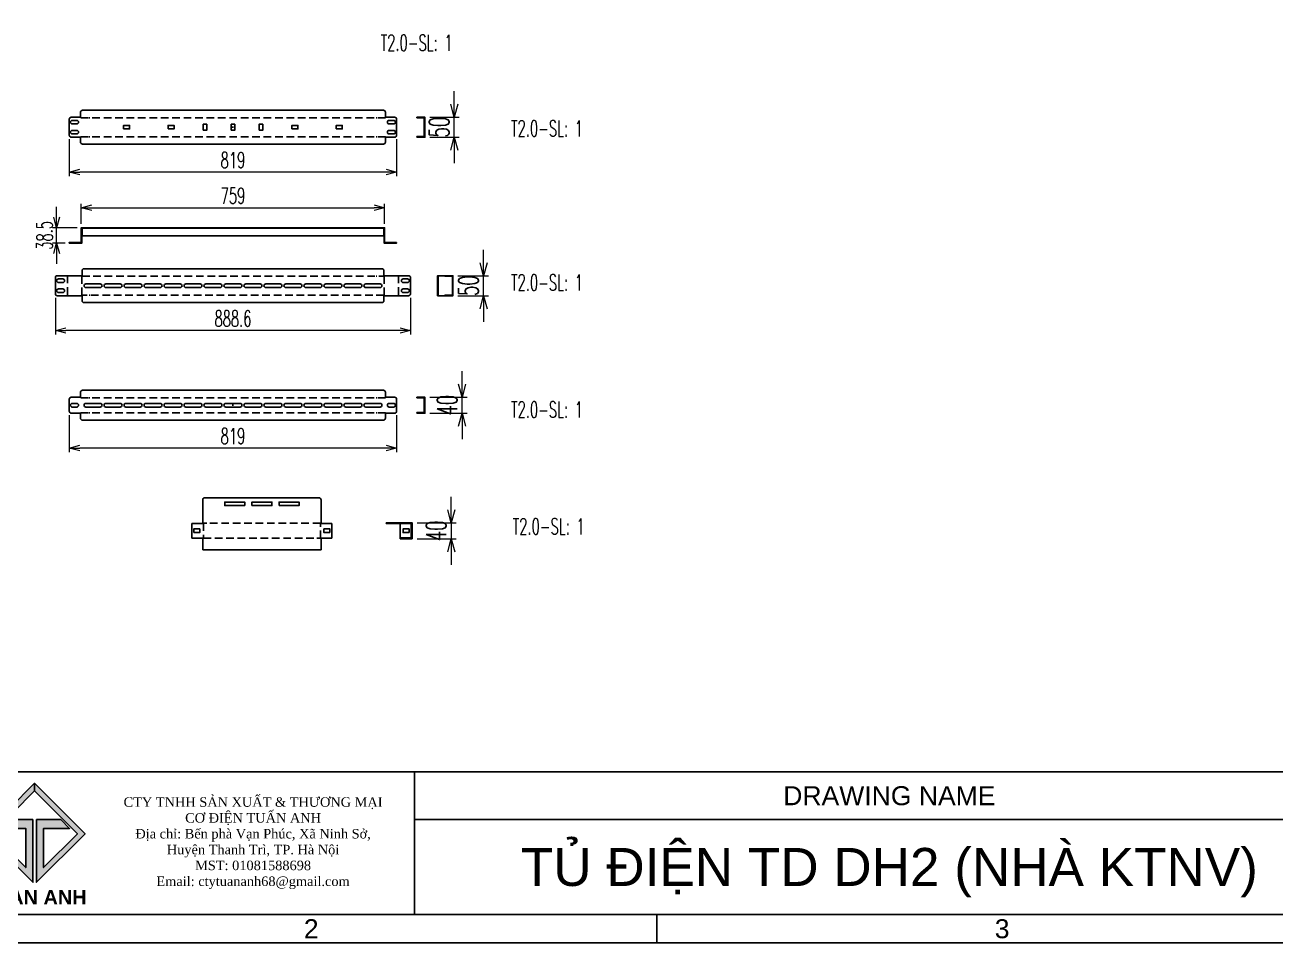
# Model space of a CAD drawing. Header units: millimetres. Extents: x 173893 to 258446, y -176540 to -123824.
# Drawn here: x 221096 to 224223, y -176540 to -174245 of the extents above; entities that cross this region are included whole.
import ezdxf
from ezdxf.enums import TextEntityAlignment as Align

# ---------------------------------------------------------------- set-up
doc = ezdxf.new("R2010")
doc.units = ezdxf.units.MM
doc.header["$LTSCALE"] = 3
doc.linetypes.add('HIDDEN', pattern=[9.525, 6.35, -3.175])
for name, color, linetype in [('@.DM. NÉT CHÍNH', 7, 'Continuous'), ('@.HIDDEN', 8, 'HIDDEN'), ('@.TEXT', 7, 'Continuous'), ('@.VISIBLE', 7, 'Continuous'), ('dim', 7, 'Continuous'), ('S-DIM', 7, 'Continuous')]:
    doc.layers.add(name, color=color, linetype=linetype)
doc.styles.add('Ann_w01', font='romans.shx', dxfattribs={"width": 0.6, "bigfont": 'chineset.shx'})
doc.styles.add('Arial', font='arial.ttf')
doc.dimstyles.new('Dim 01_SC20', dxfattribs={"dimscale": 20, "dimtxt": 2, "dimasz": 1.3, "dimexe": 0.5, "dimexo": 0.5, "dimgap": 0.5, "dimtad": 1, "dimdec": 1, "dimzin": 12, "dimdsep": 46, "dimtxsty": 'Ann_w01', "dimblk": 'OPEN30', "dimcen": 1.5, "dimclrd": 6, "dimclre": 6, "dimclrt": 3, "dimadec": 1, "dimazin": 3, "dimtm": 1e-09, "dimtfac": 1, "dimtdec": 1, "dimtix": 1, "dimtmove": 0, "dimatfit": 3, "dimldrblk": 'OPEN30', "dimfxl": 1, "dimtolj": 1, "dimlwd": 0, "dimlwe": 0, "dimarcsym": 0})
doc.dimstyles.new('Dim 01_SC25', dxfattribs={"dimscale": 25, "dimtxt": 2, "dimasz": 1.3, "dimexe": 0.5, "dimexo": 0.5, "dimgap": 0.5, "dimtad": 1, "dimdec": 1, "dimzin": 12, "dimdsep": 46, "dimtxsty": 'Ann_w01', "dimblk": 'OPEN30', "dimcen": 1.5, "dimclrd": 6, "dimclre": 6, "dimclrt": 3, "dimadec": 1, "dimazin": 3, "dimtm": 1e-09, "dimtfac": 1, "dimtdec": 1, "dimtix": 1, "dimtmove": 0, "dimatfit": 3, "dimldrblk": 'OPEN30', "dimfxl": 1, "dimtolj": 1, "dimlwd": 0, "dimlwe": 0, "dimarcsym": 0})

# ---------------------------------------------------------------- blocks, each defined once
blk = doc.blocks.new('A$C4dbb82d6')
at = {"layer": '@.VISIBLE'}
h = blk.add_hatch(color=30, dxfattribs=at)
h.dxf.hatch_style = 1
h.paths.add_polyline_path([(0.214, 4.973), (3.625, 1.562), (3.625, 5.973), (1.922, 5.973), (1.297, 5.348), (3.125, 5.348), (3.125, 2.593), (0.745, 4.973), (3.75, 7.978), (3.75, 8.509)])
h = blk.add_hatch(color=150, dxfattribs=at)
h.dxf.hatch_style = 1
h.paths.add_polyline_path([(6.755, 4.973), (4.375, 2.593), (4.375, 5.348), (6.203, 5.348), (5.578, 5.973), (3.875, 5.973), (3.875, 1.562), (7.286, 4.973), (3.75, 8.509), (3.75, 7.978)])
at = {"layer": '@.VISIBLE', "color": 30}
blk.add_lwpolyline([(3.625, 5.973), (3.625, 1.562), (0.214, 4.973), (3.75, 8.509), (3.75, 7.978), (0.745, 4.973), (3.125, 2.593), (3.125, 5.348), (1.297, 5.348), (1.922, 5.973)], close=True, dxfattribs=at)
at = {"layer": '@.VISIBLE', "color": 150}
blk.add_lwpolyline([(3.875, 5.973), (3.875, 1.562), (7.286, 4.973), (3.75, 8.509), (3.75, 7.978), (6.755, 4.973), (4.375, 2.593), (4.375, 5.348), (6.203, 5.348), (5.578, 5.973)], close=True, dxfattribs=at)
at = {"layer": '@.VISIBLE', "color": 30, "insert": (3.75, 0.509), "char_height": 1, "attachment_point": 5, "style": 'Ann_w01'}
blk.add_mtext_dynamic_manual_height_columns('{\\fArial|b1|i0|c0|p34;\\W1;TUAN ANH}', width=7.5, gutter_width=49.599, heights=[0], dxfattribs=at)
blk = doc.blocks.new('KHUNG BAN VE (Made by Tung)')
at = {"layer": '@.VISIBLE', "color": 8}
for p, q in [((123, 18), (123, 3)), ((123, 13), (294, 13)), ((148.5, 3), (148.5, 0))]:
    blk.add_line(p, q, dxfattribs=at)
for points in [[(0, 0), (297, 0), (297, 210), (0, 210)], [(3, 3), (294, 3), (294, 207), (3, 207)], [(3, 18), (294, 18), (294, 3), (3, 3)]]:
    blk.add_lwpolyline(points, close=True, dxfattribs=at)
at = {"xscale": 1.5, "yscale": 1.5, "zscale": 1.5}
blk.add_blockref('A$C4dbb82d6', (77.375, 4.041), dxfattribs=at)
at = {"layer": '@.TEXT', "color": 2, "style": 'Arial'}
blk.add_text('DRAWING NAME', height=2, dxfattribs=at).set_placement((173, 15.5), align=Align.MIDDLE_CENTER)
at = {"layer": '@.TEXT', "color": 1, "style": 'Arial'}
for s, p in [('2', (112.125, 1.5)), ('3', (184.875, 1.5))]:
    blk.add_text(s, height=2, dxfattribs=at).set_placement(p, align=Align.MIDDLE_CENTER)
for tag, height, p in [('DESIGNER_NAME', 2, (38, 15.5)), ('PROJECT_CODE', 2, (258.5, 15.5)), ('SCALE', 2, (289, 15.5)), ('APPROVED_NAME', 2, (38, 10.5)), ('CUSTOMER_NAME', 2, (258.5, 10.5)), ('PAGE', 2, (289, 10.5)), ('DRAWING_NAME', 4, (173, 8)), ('TOTAL', 2, (289, 5.5))]:
    blk.add_attdef(tag, text='', height=height, dxfattribs=at).set_placement(p, align=Align.MIDDLE_CENTER)
at = {"layer": '@.VISIBLE', "color": 30, "insert": (106, 10.5), "char_height": 1, "attachment_point": 5, "style": 'Ann_w01'}
blk.add_mtext_dynamic_manual_height_columns('{\\fTimes New Roman|b0|i0|c0|p18;\\W1;CTY TNHH SẢN XUẤT & THƯƠNG MẠI CƠ ĐIỆN TUẤN ANH\\PĐịa chỉ: Bến phà Vạn Phúc, Xã Ninh Sở, Huyện Thanh Trì, TP. Hà Nội\\PMST: 01081588698\\PEmail: ctytuananh68@gmail.com}', width=28.70976, gutter_width=99.197, heights=[0], dxfattribs=at)
blk = doc.blocks.new('Oval 20x9')
at = {"layer": '@.VISIBLE', "color": 2}
blk.add_lwpolyline([(-5.5, -4.5), (5.5, -4.5, 0.414214), (10, 0), (10, 0, 0.414214), (5.5, 4.5), (-5.5, 4.5, 0.414214), (-10, 0), (-10, 0, 0.414214)], format="xyb", close=True, dxfattribs=at)
blk = doc.blocks.new('_Open30')
at = {"color": 0, "linetype": 'ByBlock', "lineweight": -2}
for p, q in [((-1, 0.268), (0, 0)), ((0, 0), (-1, -0.268)), ((0, 0), (-1, 0))]:
    blk.add_line(p, q, dxfattribs=at)
blk = doc.blocks.new('*D306')
at = {"layer": 'Defpoints', "color": 0, "transparency": 16777216}
for p in [(221207, -174520.3), (222026, -174520.3), (221207, -174612.5)]:
    blk.add_point(p, dxfattribs=at)
at = {"layer": 'dim', "color": 6, "lineweight": 0, "transparency": 16777216}
for p, q in [((221207, -174530.3), (221207, -174622.5)), ((222026, -174530.3), (222026, -174622.5)), ((222000, -174612.5), (221233, -174612.5))]:
    blk.add_line(p, q, dxfattribs=at)
at = {"layer": 'dim', "color": 6, "lineweight": 0, "transparency": 16777216, "xscale": 26, "yscale": 26, "zscale": 26, "rotation": 180}
blk.add_blockref('_Open30', (221207, -174612.5), dxfattribs=at)
at = {"layer": 'dim', "color": 6, "lineweight": 0, "transparency": 16777216, "xscale": 26, "yscale": 26, "zscale": 26}
blk.add_blockref('_Open30', (222026, -174612.5), dxfattribs=at)
at = {"layer": 'dim', "color": 3, "transparency": 16777216, "insert": (221616.5, -174582.5), "char_height": 40, "attachment_point": 5, "style": 'Ann_w01'}
blk.add_mtext('\\A1;819', dxfattribs=at)
blk = doc.blocks.new('*D311')
at = {"layer": 'Defpoints', "color": 0, "transparency": 16777216}
for p in [(221207, -175210.5), (222026, -175210.5), (221207, -175302.7)]:
    blk.add_point(p, dxfattribs=at)
at = {"layer": 'dim', "color": 6, "lineweight": 0, "transparency": 16777216}
for p, q in [((221207, -175220.5), (221207, -175312.7)), ((222026, -175220.5), (222026, -175312.7)), ((222000, -175302.7), (221233, -175302.7))]:
    blk.add_line(p, q, dxfattribs=at)
at = {"layer": 'dim', "color": 6, "lineweight": 0, "transparency": 16777216, "xscale": 26, "yscale": 26, "zscale": 26, "rotation": 180}
blk.add_blockref('_Open30', (221207, -175302.7), dxfattribs=at)
at = {"layer": 'dim', "color": 6, "lineweight": 0, "transparency": 16777216, "xscale": 26, "yscale": 26, "zscale": 26}
blk.add_blockref('_Open30', (222026, -175302.7), dxfattribs=at)
at = {"layer": 'dim', "color": 3, "transparency": 16777216, "insert": (221616.5, -175272.7), "char_height": 40, "attachment_point": 5, "style": 'Ann_w01'}
blk.add_mtext('\\A1;819', dxfattribs=at)
blk = doc.blocks.new('*D303')
at = {"layer": 'Defpoints', "color": 0, "transparency": 16777216}
for p in [(221172.2, -174916.7), (222060.8, -174916.7), (221172.2, -175008.8)]:
    blk.add_point(p, dxfattribs=at)
at = {"layer": 'dim', "color": 6, "lineweight": 0, "transparency": 16777216}
for p, q in [((221172.2, -174926.7), (221172.2, -175018.8)), ((222060.8, -174926.7), (222060.8, -175018.8)), ((222034.8, -175008.8), (221198.2, -175008.8))]:
    blk.add_line(p, q, dxfattribs=at)
at = {"layer": 'dim', "color": 6, "lineweight": 0, "transparency": 16777216, "xscale": 26, "yscale": 26, "zscale": 26, "rotation": 180}
blk.add_blockref('_Open30', (221172.2, -175008.8), dxfattribs=at)
at = {"layer": 'dim', "color": 6, "lineweight": 0, "transparency": 16777216, "xscale": 26, "yscale": 26, "zscale": 26}
blk.add_blockref('_Open30', (222060.8, -175008.8), dxfattribs=at)
at = {"layer": 'dim', "color": 3, "transparency": 16777216, "insert": (221616.5, -174978.8), "char_height": 40, "attachment_point": 5, "style": 'Ann_w01'}
blk.add_mtext('\\A1;888.6', dxfattribs=at)
blk = doc.blocks.new('*D304')
at = {"layer": 'Defpoints', "color": 0, "transparency": 16777216}
for p in [(221996, -174701.7), (221237, -174751.6), (221996, -174751.6)]:
    blk.add_point(p, dxfattribs=at)
at = {"layer": 'dim', "color": 6, "lineweight": 0, "transparency": 16777216}
for p, q in [((221237, -174741.6), (221237, -174691.7)), ((221996, -174741.6), (221996, -174691.7)), ((221263, -174701.7), (221970, -174701.7))]:
    blk.add_line(p, q, dxfattribs=at)
at = {"layer": 'dim', "color": 6, "lineweight": 0, "transparency": 16777216, "xscale": 26, "yscale": 26, "zscale": 26, "rotation": 180}
blk.add_blockref('_Open30', (221237, -174701.7), dxfattribs=at)
at = {"layer": 'dim', "color": 6, "lineweight": 0, "transparency": 16777216, "xscale": 26, "yscale": 26, "zscale": 26}
blk.add_blockref('_Open30', (221996, -174701.7), dxfattribs=at)
at = {"layer": 'dim', "color": 3, "transparency": 16777216, "insert": (221616.5, -174671.7), "char_height": 40, "attachment_point": 5, "style": 'Ann_w01'}
blk.add_mtext('\\A1;759', dxfattribs=at)
blk = doc.blocks.new('*D305')
at = {"layer": 'Defpoints', "color": 0, "transparency": 16777216}
for p in [(221175.2, -174751.6), (221237, -174751.6), (221207, -174790.1)]:
    blk.add_point(p, dxfattribs=at)
at = {"layer": 'dim', "color": 6, "lineweight": 0, "transparency": 16777216}
for p, q in [((221175.2, -174725.6), (221175.2, -174699.6)), ((221227, -174751.6), (221165.2, -174751.6)), ((221175.2, -174790.1), (221175.2, -174751.6)), ((221197, -174790.1), (221165.2, -174790.1)), ((221175.2, -174816.1), (221175.2, -174842.1))]:
    blk.add_line(p, q, dxfattribs=at)
at = {"layer": 'dim', "color": 6, "lineweight": 0, "transparency": 16777216, "xscale": 26, "yscale": 26, "zscale": 26}
for p, rotation in [((221175.2, -174751.6), 270), ((221175.2, -174790.1), 90)]:
    blk.add_blockref('_Open30', p, dxfattribs=dict(at, rotation=rotation))
at = {"layer": 'dim', "color": 3, "transparency": 16777216, "insert": (221145.2, -174770.9), "char_height": 40, "attachment_point": 5, "rotation": 90, "style": 'Ann_w01'}
blk.add_mtext('\\A1;38.5', dxfattribs=at)
blk = doc.blocks.new('*D312')
at = {"layer": '@.VISIBLE', "color": 6, "lineweight": 0, "transparency": 16777216}
for p, q in [((222162.5, -175457), (222162.5, -175424.5)), ((222077.2, -175489.5), (222175, -175489.5)), ((222162.5, -175489.5), (222162.5, -175529.5)), ((222077.2, -175529.5), (222175, -175529.5)), ((222162.5, -175562), (222162.5, -175594.5))]:
    blk.add_line(p, q, dxfattribs=at)
at = {"layer": 'Defpoints', "color": 0, "transparency": 16777216}
for p in [(222064.7, -175489.5), (222064.7, -175529.5), (222162.5, -175529.5)]:
    blk.add_point(p, dxfattribs=at)
at = {"layer": '@.VISIBLE', "color": 6, "lineweight": 0, "transparency": 16777216, "xscale": 32.5, "yscale": 32.5, "zscale": 32.5}
for p, rotation in [((222162.5, -175489.5), 270), ((222162.5, -175529.5), 90)]:
    blk.add_blockref('_Open30', p, dxfattribs=dict(at, rotation=rotation))
at = {"layer": '@.VISIBLE', "color": 3, "transparency": 16777216, "insert": (222125, -175509.5), "char_height": 50, "attachment_point": 5, "rotation": 90, "style": 'Ann_w01'}
blk.add_mtext('\\A1;40', dxfattribs=at)
blk = doc.blocks.new('*D327')
at = {"layer": 'Defpoints', "color": 0, "linetype": 'Continuous', "transparency": 16777216}
for p in [(222096.7, -174475.3), (222170.1, -174475.3), (222096.7, -174525.3)]:
    blk.add_point(p, dxfattribs=at)
at = {"layer": 'S-DIM', "color": 6, "linetype": 'ByBlock', "lineweight": 0, "transparency": 16777216}
for p, q in [((222170.1, -174442.8), (222170.1, -174410.3)), ((222109.2, -174475.3), (222182.6, -174475.3)), ((222170.1, -174525.3), (222170.1, -174475.3)), ((222109.2, -174525.3), (222182.6, -174525.3)), ((222170.1, -174557.8), (222170.1, -174590.3))]:
    blk.add_line(p, q, dxfattribs=at)
at = {"layer": 'S-DIM', "color": 6, "linetype": 'Continuous', "lineweight": 0, "transparency": 16777216, "xscale": 32.5, "yscale": 32.5, "zscale": 32.5}
for p, rotation in [((222170.1, -174475.3), 270), ((222170.1, -174525.3), 90)]:
    blk.add_blockref('_Open30', p, dxfattribs=dict(at, rotation=rotation))
at = {"layer": 'S-DIM', "color": 3, "linetype": 'Continuous', "transparency": 16777216, "insert": (222132.6, -174500.3), "char_height": 50, "attachment_point": 5, "rotation": 90, "style": 'Ann_w01'}
blk.add_mtext('\\A1;50', dxfattribs=at)
blk = doc.blocks.new('*D328')
at = {"layer": 'Defpoints', "color": 0, "linetype": 'Continuous', "transparency": 16777216}
for p in [(222166.9, -174871.7), (222243.4, -174871.7), (222166.9, -174921.7)]:
    blk.add_point(p, dxfattribs=at)
at = {"layer": 'S-DIM', "color": 6, "linetype": 'ByBlock', "lineweight": 0, "transparency": 16777216}
for p, q in [((222243.4, -174839.2), (222243.4, -174806.7)), ((222179.4, -174871.7), (222255.9, -174871.7)), ((222243.4, -174921.7), (222243.4, -174871.7)), ((222179.4, -174921.7), (222255.9, -174921.7)), ((222243.4, -174954.2), (222243.4, -174986.7))]:
    blk.add_line(p, q, dxfattribs=at)
at = {"layer": 'S-DIM', "color": 6, "linetype": 'Continuous', "lineweight": 0, "transparency": 16777216, "xscale": 32.5, "yscale": 32.5, "zscale": 32.5}
for p, rotation in [((222243.4, -174871.7), 270), ((222243.4, -174921.7), 90)]:
    blk.add_blockref('_Open30', p, dxfattribs=dict(at, rotation=rotation))
at = {"layer": 'S-DIM', "color": 3, "linetype": 'Continuous', "transparency": 16777216, "insert": (222205.9, -174896.7), "char_height": 50, "attachment_point": 5, "rotation": 90, "style": 'Ann_w01'}
blk.add_mtext('\\A1;50', dxfattribs=at)
blk = doc.blocks.new('*D329')
at = {"layer": 'Defpoints', "color": 0, "linetype": 'Continuous', "transparency": 16777216}
for p in [(222096.7, -175175.5), (222189.8, -175175.5), (222096.7, -175215.5)]:
    blk.add_point(p, dxfattribs=at)
at = {"layer": 'S-DIM', "color": 6, "linetype": 'ByBlock', "lineweight": 0, "transparency": 16777216}
for p, q in [((222189.8, -175143), (222189.8, -175110.5)), ((222109.2, -175175.5), (222202.3, -175175.5)), ((222189.8, -175215.5), (222189.8, -175175.5)), ((222109.2, -175215.5), (222202.3, -175215.5)), ((222189.8, -175248), (222189.8, -175280.5))]:
    blk.add_line(p, q, dxfattribs=at)
at = {"layer": 'S-DIM', "color": 6, "linetype": 'Continuous', "lineweight": 0, "transparency": 16777216, "xscale": 32.5, "yscale": 32.5, "zscale": 32.5}
for p, rotation in [((222189.8, -175175.5), 270), ((222189.8, -175215.5), 90)]:
    blk.add_blockref('_Open30', p, dxfattribs=dict(at, rotation=rotation))
at = {"layer": 'S-DIM', "color": 3, "linetype": 'Continuous', "transparency": 16777216, "insert": (222152.3, -175195.5), "char_height": 50, "attachment_point": 5, "rotation": 90, "style": 'Ann_w01'}
blk.add_mtext('\\A1;40', dxfattribs=at)

msp = doc.modelspace()

# ---------------------------------------------------------------- linework, layer by layer
for p, q in [((222129.94, -174871.67), (222129.94, -174921.67)), ((222128.44, -174884.17), (222129.94, -174884.17)), ((222128.44, -174909.17), (222129.94, -174909.17))]:
    msp.add_line(p, q)
msp.add_lwpolyline([(222128.44, -174921.67), (222166.94, -174921.67), (222166.94, -174871.67), (222128.44, -174871.67)], close=True)
msp.add_lwpolyline([(222146.94, -174871.67), (222146.94, -174873.17), (222165.44, -174873.17), (222165.44, -174920.17), (222146.94, -174920.17), (222146.94, -174921.67)])
at = {"layer": '@.DM. NÉT CHÍNH', "linetype": 'Continuous'}
for points in [[(221343, -174504.81), (221358, -174504.81), (221358, -174495.81), (221343, -174495.81)], [(221454, -174504.81), (221469, -174504.81), (221469, -174495.81), (221454, -174495.81)], [(221542, -174507.81), (221551, -174507.81), (221551, -174492.81), (221542, -174492.81)], [(221612, -174507.81), (221621, -174507.81), (221621, -174492.81), (221612, -174492.81)], [(221682, -174507.81), (221691, -174507.81), (221691, -174492.81), (221682, -174492.81)], [(221764, -174504.81), (221779, -174504.81), (221779, -174495.81), (221764, -174495.81)], [(221875, -174504.81), (221890, -174504.81), (221890, -174495.81), (221875, -174495.81)]]:
    msp.add_lwpolyline(points, close=True, dxfattribs=at)
at = {"layer": '@.HIDDEN', "linetype": 'HIDDEN'}
for p, q in [((221615, -174500.31), (221618, -174500.31)), ((221616.5, -174498.81), (221616.5, -174501.81)), ((221202.4, -174871.67), (221202.4, -174921.67)), ((222030.6, -174871.67), (222030.6, -174921.67)), ((221615, -175195.51), (221618, -175195.51)), ((221616.5, -175194.01), (221616.5, -175197.01))]:
    msp.add_line(p, q, dxfattribs=at)
for points in [[(221998, -174476.61), (221235, -174476.61)], [(221998, -174524.01), (221235, -174524.01)], [(221998, -175176.81), (221235, -175176.81)], [(221998, -175214.21), (221235, -175214.21)]]:
    msp.add_lwpolyline(points, dxfattribs=at)
msp.add_lwpolyline([(221994.7, -174920.37), (221238.3, -174920.37), (221238.3, -174872.97), (221994.7, -174872.97)], close=True, dxfattribs=at)
at = {"layer": '@.HIDDEN'}
msp.add_lwpolyline([(221542.49, -175528.24), (221835.09, -175528.24), (221835.09, -175490.84), (221542.49, -175490.84)], close=True, dxfattribs=at)
at = {"layer": '@.VISIBLE'}
for p, q in [((221235, -174475.31), (221235, -174476.61)), ((221998, -174475.31), (221998, -174476.61)), ((222076.72, -174475.31), (222076.72, -174476.81)), ((222096.72, -174487.81), (222095.22, -174487.81)), ((221235, -174525.31), (221235, -174524.01)), ((221998, -174525.31), (221998, -174524.01)), ((222076.72, -174523.81), (222076.72, -174525.31)), ((222096.72, -174512.81), (222095.22, -174512.81)), ((221239, -174871.67), (221239, -174872.97)), ((221994, -174871.67), (221994, -174872.97)), ((221239, -174921.67), (221239, -174920.37)), ((221994, -174921.67), (221994, -174920.37)), ((221235, -175175.51), (221235, -175176.81)), ((221998, -175175.51), (221998, -175176.81)), ((222076.72, -175175.51), (222076.72, -175177.01)), ((221235, -175215.51), (221235, -175214.21)), ((221998, -175215.51), (221998, -175214.21)), ((222076.72, -175214.01), (222076.72, -175215.51)), ((222096.72, -175195.51), (222095.22, -175195.51)), ((222096.72, -175195.51), (222095.22, -175195.51)), ((221542.49, -175491.34), (221540.79, -175491.34)), ((221542.49, -175496.4), (221542.49, -175498.4)), ((221549.45, -175490.84), (221551.45, -175490.84)), ((221828.13, -175490.84), (221826.13, -175490.84)), ((221835.09, -175491.34), (221836.79, -175491.34)), ((221835.09, -175496.4), (221835.09, -175498.4)), ((221999.72, -175489.54), (221999.72, -175491.54)), ((222014.72, -175489.54), (222014.72, -175491.54)), ((221542.49, -175527.74), (221540.79, -175527.74)), ((221542.49, -175522.67), (221542.49, -175520.67)), ((221549.45, -175528.24), (221551.45, -175528.24)), ((221828.13, -175528.24), (221826.13, -175528.24)), ((221835.09, -175522.67), (221835.09, -175520.67)), ((221835.09, -175527.74), (221836.79, -175527.74)), ((222034.72, -175529.54), (222034.72, -175527.54))]:
    msp.add_line(p, q, dxfattribs=at)
at = {"layer": '@.VISIBLE', "color": 1}
for p, q in [((221256.37, -174476.61), (221258.37, -174476.61)), ((221976.62, -174476.61), (221974.62, -174476.61)), ((221256.37, -174524.01), (221258.37, -174524.01)), ((221976.62, -174524.01), (221974.62, -174524.01)), ((221256.37, -174872.97), (221258.37, -174872.97)), ((221976.62, -174872.97), (221974.62, -174872.97)), ((221202.4, -174883.81), (221202.4, -174885.81)), ((221202.4, -174909.52), (221202.4, -174907.52)), ((221238.3, -174883.81), (221238.3, -174885.81)), ((221238.3, -174909.52), (221238.3, -174907.52)), ((221994.7, -174883.81), (221994.7, -174885.81)), ((221994.7, -174909.52), (221994.7, -174907.52)), ((222030.6, -174883.81), (222030.6, -174885.81)), ((222030.6, -174909.52), (222030.6, -174907.52)), ((221256.37, -174920.37), (221258.37, -174920.37)), ((221976.62, -174920.37), (221974.62, -174920.37)), ((221256.37, -175176.81), (221258.37, -175176.81)), ((221976.62, -175176.81), (221974.62, -175176.81)), ((221256.37, -175214.21), (221258.37, -175214.21)), ((221976.62, -175214.21), (221974.62, -175214.21))]:
    msp.add_line(p, q, dxfattribs=at)
at = {"layer": '@.VISIBLE'}
for points in [[(221998, -174475.31), (221998, -174462.91, 0.4142136), (221993, -174457.91), (221240, -174457.91, 0.4142136), (221235, -174462.91), (221235, -174475.31)], [(221235, -174475.31), (221212, -174475.31, 0.4142136), (221207, -174480.31), (221207, -174520.31, 0.4142136), (221212, -174525.31), (221235, -174525.31)], [(221998, -174525.31), (222021, -174525.31, 0.4142136), (222026, -174520.31), (222026, -174480.31, 0.4142136), (222021, -174475.31), (221998, -174475.31)], [(221235, -174525.31), (221235, -174537.71, 0.4142136), (221240, -174542.71), (221993, -174542.71, 0.4142136), (221998, -174537.71), (221998, -174525.31)], [(221239, -174871.67), (221177.2, -174871.67, 0.4142136), (221172.2, -174876.67), (221172.2, -174916.67, 0.4142136), (221177.2, -174921.67), (221239, -174921.67)], [(221994, -174871.67), (221994, -174859.27, 0.4142136), (221989, -174854.27), (221244, -174854.27, 0.4142136), (221239, -174859.27), (221239, -174871.67)], [(221994, -174921.67), (222055.8, -174921.67, 0.4142136), (222060.8, -174916.67), (222060.8, -174876.67, 0.4142136), (222055.8, -174871.67), (221994, -174871.67)], [(221239, -174921.67), (221239, -174934.07, 0.4142136), (221244, -174939.07), (221989, -174939.07, 0.4142136), (221994, -174934.07), (221994, -174921.67)], [(221998, -175175.51), (221998, -175163.11, 0.4142136), (221993, -175158.11), (221240, -175158.11, 0.4142136), (221235, -175163.11), (221235, -175175.51)], [(221235, -175175.51), (221212, -175175.51, 0.4142136), (221207, -175180.51), (221207, -175210.51, 0.4142136), (221212, -175215.51), (221235, -175215.51)], [(221998, -175215.51), (222021, -175215.51, 0.4142136), (222026, -175210.51), (222026, -175180.51, 0.4142136), (222021, -175175.51), (221998, -175175.51)], [(221235, -175215.51), (221235, -175227.91, 0.4142136), (221240, -175232.91), (221993, -175232.91, 0.4142136), (221998, -175227.91), (221998, -175215.51)], [(221864.19, -175491.34), (221836.79, -175491.34), (221836.79, -175432.14, 0.4142136), (221831.79, -175427.14), (221545.79, -175427.14, 0.4142136), (221540.79, -175432.14), (221540.79, -175491.34), (221513.39, -175491.34)]]:
    msp.add_lwpolyline(points, format="xyb", dxfattribs=at)
for points in [[(222076.72, -174475.31), (222096.72, -174475.31), (222096.72, -174525.31), (222076.72, -174525.31)], [(222076.72, -174476.81), (222095.22, -174476.81), (222095.22, -174523.81), (222076.72, -174523.81)], [(221239, -174753.11), (221239, -174771.61), (221994, -174771.61), (221994, -174753.11)], [(222076.72, -175175.51), (222096.72, -175175.51), (222096.72, -175215.51), (222076.72, -175215.51)], [(222076.72, -175177.01), (222095.22, -175177.01), (222095.22, -175214.01), (222076.72, -175214.01)], [(221513.39, -175491.34), (221513.39, -175527.74)], [(221864.19, -175527.74), (221864.19, -175491.34)], [(222034.72, -175529.54), (222064.72, -175529.54), (222064.72, -175489.54), (221999.72, -175489.54)], [(222034.72, -175527.54), (222062.72, -175527.54), (222062.72, -175491.54), (221999.72, -175491.54)], [(222034.72, -175491.54), (222034.72, -175527.54)], [(221540.79, -175556.94), (221540.79, -175527.74), (221513.39, -175527.74)], [(221836.79, -175556.94), (221836.79, -175527.74), (221864.19, -175527.74)], [(221540.79, -175556.94), (221836.79, -175556.94)]]:
    msp.add_lwpolyline(points, dxfattribs=at)
for points in [[(222026, -174788.61), (221996, -174788.61), (221996, -174751.61), (221237, -174751.61), (221237, -174788.61), (221207, -174788.61), (221207, -174790.11), (221238.5, -174790.11), (221238.5, -174753.11), (221994.5, -174753.11), (221994.5, -174790.11), (222026, -174790.11)], [(221645.79, -175446.64), (221595.79, -175446.64), (221595.79, -175437.64), (221645.79, -175437.64)], [(221663.79, -175446.64), (221713.79, -175446.64), (221713.79, -175437.64), (221663.79, -175437.64)], [(221731.79, -175446.64), (221781.79, -175446.64), (221781.79, -175437.64), (221731.79, -175437.64)], [(221518.39, -175514.04), (221533.39, -175514.04), (221533.39, -175505.04), (221518.39, -175505.04)], [(221518.39, -175514.04), (221533.39, -175514.04), (221533.39, -175505.04), (221518.39, -175505.04)], [(221859.19, -175514.04), (221844.19, -175514.04), (221844.19, -175505.04), (221859.19, -175505.04)], [(221859.19, -175514.04), (221844.19, -175514.04), (221844.19, -175505.04), (221859.19, -175505.04)], [(222057.22, -175514.04), (222042.22, -175514.04), (222042.22, -175505.04), (222057.22, -175505.04)]]:
    msp.add_lwpolyline(points, close=True, dxfattribs=at)
for points in [[(221248.5, -174901.17), (221284.5, -174901.17, 0.4142136), (221289, -174896.67), (221289, -174896.67, 0.4142136), (221284.5, -174892.17), (221248.5, -174892.17, 0.4142136), (221244, -174896.67), (221244, -174896.67, 0.4142136)], [(221298.5, -174901.17), (221334.5, -174901.17, 0.4142136), (221339, -174896.67), (221339, -174896.67, 0.4142136), (221334.5, -174892.17), (221298.5, -174892.17, 0.4142136), (221294, -174896.67), (221294, -174896.67, 0.4142136)], [(221348.5, -174901.17), (221384.5, -174901.17, 0.4142136), (221389, -174896.67), (221389, -174896.67, 0.4142136), (221384.5, -174892.17), (221348.5, -174892.17, 0.4142136), (221344, -174896.67), (221344, -174896.67, 0.4142136)], [(221398.5, -174901.17), (221434.5, -174901.17, 0.4142136), (221439, -174896.67), (221439, -174896.67, 0.4142136), (221434.5, -174892.17), (221398.5, -174892.17, 0.4142136), (221394, -174896.67), (221394, -174896.67, 0.4142136)], [(221448.5, -174901.17), (221484.5, -174901.17, 0.4142136), (221489, -174896.67), (221489, -174896.67, 0.4142136), (221484.5, -174892.17), (221448.5, -174892.17, 0.4142136), (221444, -174896.67), (221444, -174896.67, 0.4142136)], [(221498.5, -174901.17), (221534.5, -174901.17, 0.4142136), (221539, -174896.67), (221539, -174896.67, 0.4142136), (221534.5, -174892.17), (221498.5, -174892.17, 0.4142136), (221494, -174896.67), (221494, -174896.67, 0.4142136)], [(221548.5, -174901.17), (221584.5, -174901.17, 0.4142136), (221589, -174896.67), (221589, -174896.67, 0.4142136), (221584.5, -174892.17), (221548.5, -174892.17, 0.4142136), (221544, -174896.67), (221544, -174896.67, 0.4142136)], [(221598.5, -174901.17), (221634.5, -174901.17, 0.4142136), (221639, -174896.67), (221639, -174896.67, 0.4142136), (221634.5, -174892.17), (221598.5, -174892.17, 0.4142136), (221594, -174896.67), (221594, -174896.67, 0.4142136)], [(221648.5, -174901.17), (221684.5, -174901.17, 0.4142136), (221689, -174896.67), (221689, -174896.67, 0.4142136), (221684.5, -174892.17), (221648.5, -174892.17, 0.4142136), (221644, -174896.67), (221644, -174896.67, 0.4142136)], [(221698.5, -174901.17), (221734.5, -174901.17, 0.4142136), (221739, -174896.67), (221739, -174896.67, 0.4142136), (221734.5, -174892.17), (221698.5, -174892.17, 0.4142136), (221694, -174896.67), (221694, -174896.67, 0.4142136)], [(221748.5, -174901.17), (221784.5, -174901.17, 0.4142136), (221789, -174896.67), (221789, -174896.67, 0.4142136), (221784.5, -174892.17), (221748.5, -174892.17, 0.4142136), (221744, -174896.67), (221744, -174896.67, 0.4142136)], [(221798.5, -174901.17), (221834.5, -174901.17, 0.4142136), (221839, -174896.67), (221839, -174896.67, 0.4142136), (221834.5, -174892.17), (221798.5, -174892.17, 0.4142136), (221794, -174896.67), (221794, -174896.67, 0.4142136)], [(221848.5, -174901.17), (221884.5, -174901.17, 0.4142136), (221889, -174896.67), (221889, -174896.67, 0.4142136), (221884.5, -174892.17), (221848.5, -174892.17, 0.4142136), (221844, -174896.67), (221844, -174896.67, 0.4142136)], [(221898.5, -174901.17), (221934.5, -174901.17, 0.4142136), (221939, -174896.67), (221939, -174896.67, 0.4142136), (221934.5, -174892.17), (221898.5, -174892.17, 0.4142136), (221894, -174896.67), (221894, -174896.67, 0.4142136)], [(221948.5, -174901.17), (221984.5, -174901.17, 0.4142136), (221989, -174896.67), (221989, -174896.67, 0.4142136), (221984.5, -174892.17), (221948.5, -174892.17, 0.4142136), (221944, -174896.67), (221944, -174896.67, 0.4142136)], [(221248.5, -175200.01), (221284.5, -175200.01, 0.4142136), (221289, -175195.51), (221289, -175195.51, 0.4142136), (221284.5, -175191.01), (221248.5, -175191.01, 0.4142136), (221244, -175195.51), (221244, -175195.51, 0.4142136)], [(221298.5, -175200.01), (221334.5, -175200.01, 0.4142136), (221339, -175195.51), (221339, -175195.51, 0.4142136), (221334.5, -175191.01), (221298.5, -175191.01, 0.4142136), (221294, -175195.51), (221294, -175195.51, 0.4142136)], [(221348.5, -175200.01), (221384.5, -175200.01, 0.4142136), (221389, -175195.51), (221389, -175195.51, 0.4142136), (221384.5, -175191.01), (221348.5, -175191.01, 0.4142136), (221344, -175195.51), (221344, -175195.51, 0.4142136)], [(221398.5, -175200.01), (221434.5, -175200.01, 0.4142136), (221439, -175195.51), (221439, -175195.51, 0.4142136), (221434.5, -175191.01), (221398.5, -175191.01, 0.4142136), (221394, -175195.51), (221394, -175195.51, 0.4142136)], [(221448.5, -175200.01), (221484.5, -175200.01, 0.4142136), (221489, -175195.51), (221489, -175195.51, 0.4142136), (221484.5, -175191.01), (221448.5, -175191.01, 0.4142136), (221444, -175195.51), (221444, -175195.51, 0.4142136)], [(221498.5, -175200.01), (221534.5, -175200.01, 0.4142136), (221539, -175195.51), (221539, -175195.51, 0.4142136), (221534.5, -175191.01), (221498.5, -175191.01, 0.4142136), (221494, -175195.51), (221494, -175195.51, 0.4142136)], [(221548.5, -175200.01), (221584.5, -175200.01, 0.4142136), (221589, -175195.51), (221589, -175195.51, 0.4142136), (221584.5, -175191.01), (221548.5, -175191.01, 0.4142136), (221544, -175195.51), (221544, -175195.51, 0.4142136)], [(221598.5, -175200.01), (221634.5, -175200.01, 0.4142136), (221639, -175195.51), (221639, -175195.51, 0.4142136), (221634.5, -175191.01), (221598.5, -175191.01, 0.4142136), (221594, -175195.51), (221594, -175195.51, 0.4142136)], [(221648.5, -175200.01), (221684.5, -175200.01, 0.4142136), (221689, -175195.51), (221689, -175195.51, 0.4142136), (221684.5, -175191.01), (221648.5, -175191.01, 0.4142136), (221644, -175195.51), (221644, -175195.51, 0.4142136)], [(221698.5, -175200.01), (221734.5, -175200.01, 0.4142136), (221739, -175195.51), (221739, -175195.51, 0.4142136), (221734.5, -175191.01), (221698.5, -175191.01, 0.4142136), (221694, -175195.51), (221694, -175195.51, 0.4142136)], [(221748.5, -175200.01), (221784.5, -175200.01, 0.4142136), (221789, -175195.51), (221789, -175195.51, 0.4142136), (221784.5, -175191.01), (221748.5, -175191.01, 0.4142136), (221744, -175195.51), (221744, -175195.51, 0.4142136)], [(221798.5, -175200.01), (221834.5, -175200.01, 0.4142136), (221839, -175195.51), (221839, -175195.51, 0.4142136), (221834.5, -175191.01), (221798.5, -175191.01, 0.4142136), (221794, -175195.51), (221794, -175195.51, 0.4142136)], [(221848.5, -175200.01), (221884.5, -175200.01, 0.4142136), (221889, -175195.51), (221889, -175195.51, 0.4142136), (221884.5, -175191.01), (221848.5, -175191.01, 0.4142136), (221844, -175195.51), (221844, -175195.51, 0.4142136)], [(221898.5, -175200.01), (221934.5, -175200.01, 0.4142136), (221939, -175195.51), (221939, -175195.51, 0.4142136), (221934.5, -175191.01), (221898.5, -175191.01, 0.4142136), (221894, -175195.51), (221894, -175195.51, 0.4142136)], [(221948.5, -175200.01), (221984.5, -175200.01, 0.4142136), (221989, -175195.51), (221989, -175195.51, 0.4142136), (221984.5, -175191.01), (221948.5, -175191.01, 0.4142136), (221944, -175195.51), (221944, -175195.51, 0.4142136)]]:
    msp.add_lwpolyline(points, format="xyb", close=True, dxfattribs=at)

# ---------------------------------------------------------------- block references
ref = msp.add_blockref('KHUNG BAN VE (Made by Tung)', (219148.23, -176540.26), dxfattribs=dict(at, xscale=23.76, yscale=23.76, zscale=23.76))
ref.add_attrib('DRAWING_NAME', 'TỦ ĐIỆN TD DH2 (NHÀ KTNV)', dxfattribs={"layer": '@.TEXT', "color": 1, "height": 95.04, "style": 'Arial'}).set_placement((223258.71, -176350.18), align=Align.MIDDLE_CENTER)
for p in [(221220, -174487.81), (221220, -174512.81), (221185.2, -174884.17), (221185.2, -174909.17), (221220, -175195.51), (221220, -175195.51)]:
    msp.add_blockref('Oval 20x9', p, dxfattribs=at)
at = {"layer": '@.VISIBLE', "xscale": -1}
for p in [(222013, -174487.81), (222013, -174512.81), (222047.8, -174884.17), (222047.8, -174909.17), (222013, -175195.51), (222013, -175195.51)]:
    msp.add_blockref('Oval 20x9', p, dxfattribs=at)

# ---------------------------------------------------------------- texts
at = {"layer": '@.DM. NÉT CHÍNH', "color": 1, "style": 'Ann_w01', "width": 0.6}
msp.add_text('T2.0-SL: 1', height=40, dxfattribs=at).set_placement((222406.29, -175498.42), align=Align.MIDDLE_CENTER)
at = {"layer": '@.VISIBLE', "color": 1, "style": 'Ann_w01', "width": 0.6}
for p in [(222075.89, -174289.28), (222402.1, -174503.38), (222402.1, -174888.79), (222402.1, -175206.45)]:
    msp.add_text('T2.0-SL: 1', height=40, dxfattribs=at).set_placement(p, align=Align.MIDDLE_CENTER)

# ---------------------------------------------------------------- dimensions: what is measured, and where the dimension line sits
at = {"layer": '@.VISIBLE'}
dim = msp.add_linear_dim(base=(222162.5, -175529.54), p1=(222064.72, -175489.54), p2=(222064.72, -175529.54), angle=90, dimstyle='Dim 01_SC25', dxfattribs=at)
dim.commit()
dim.dimension.update_dxf_attribs({"geometry": '*D312', "text_midpoint": (222125, -175509.54)})
at = {"layer": 'dim'}
for base, p1, p2, picture, middle in [((221207, -174612.47), (222026, -174520.31), (221207, -174520.31), '*D306', (221616.5, -174582.47)), ((221996, -174701.69), (221237, -174751.61), (221996, -174751.61), '*D304', (221616.5, -174671.69)), ((221172.2, -175008.83), (222060.8, -174916.67), (221172.2, -174916.67), '*D303', (221616.5, -174978.83)), ((221207, -175302.68), (222026, -175210.51), (221207, -175210.51), '*D311', (221616.5, -175272.68))]:
    dim = msp.add_linear_dim(base=base, p1=p1, p2=p2, dimstyle='Dim 01_SC20', dxfattribs=at)
    dim.commit()
    dim.dimension.update_dxf_attribs({"geometry": picture, "text_midpoint": middle})
dim = msp.add_linear_dim(base=(221175.17, -174751.61), p1=(221207, -174790.11), p2=(221237, -174751.61), angle=90, dimstyle='Dim 01_SC20', dxfattribs=at)
dim.commit()
dim.dimension.update_dxf_attribs({"geometry": '*D305', "text_midpoint": (221145.17, -174770.86)})
at = {"layer": 'S-DIM', "linetype": 'Continuous'}
for base, p1, p2, picture, middle in [((222170.14, -174475.31), (222096.72, -174525.31), (222096.72, -174475.31), '*D327', (222132.64, -174500.31)), ((222243.44, -174871.67), (222166.94, -174921.67), (222166.94, -174871.67), '*D328', (222205.94, -174896.67)), ((222189.8, -175175.51), (222096.72, -175215.51), (222096.72, -175175.51), '*D329', (222152.3, -175195.51))]:
    dim = msp.add_linear_dim(base=base, p1=p1, p2=p2, angle=90, dimstyle='Dim 01_SC25', override={"dimfxl": 5, "dimarcsym": 1}, dxfattribs=at)
    dim.commit()
    dim.dimension.update_dxf_attribs({"geometry": picture, "text_midpoint": middle})

doc.saveas('drawing.dxf')
